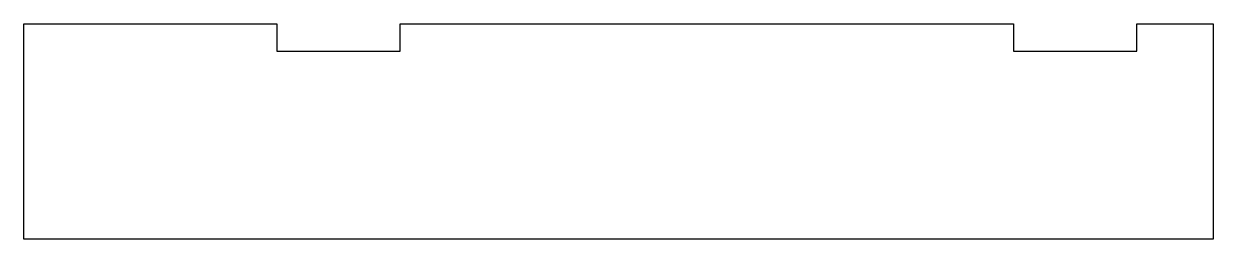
# Model space of a CAD drawing. Header units: metres. Extents: x -18.5 to 13.8, y -1.1 to 46.5.
# Drawn here: x -18.55 to 13.75, y -1.1 to 4.74 of the extents above.
import ezdxf

# ---------------------------------------------------------------- set-up
doc = ezdxf.new("R2010")
doc.units = ezdxf.units.M

msp = doc.modelspace()

# ---------------------------------------------------------------- linework, layer by layer
for p, q in [((-18.55, 3.879), (-18.55, 4.744)), ((-18.55, 4.744), (-12.765, 4.744)), ((-12.765, 4.744), (-11.675, 4.744)), ((-11.675, 4.744), (-11.675, 4)), ((-8.325, 4), (-8.325, 4.744)), ((-8.325, 4.744), (-5.654, 4.744)), ((-5.654, 4.744), (8.325, 4.744)), ((8.325, 4.744), (8.325, 4)), ((11.675, 4), (11.675, 4.744)), ((11.675, 4.744), (11.953, 4.744)), ((11.953, 4.744), (13.75, 4.744)), ((13.75, 4.744), (13.75, 3.487)), ((-18.55, 3.852), (-18.55, 3.879)), ((-11.675, 4), (-10.963, 4)), ((-10.963, 4), (-8.325, 4)), ((8.325, 4), (9.037, 4)), ((9.037, 4), (11.675, 4)), ((9.037, 4), (9.037, 4)), ((-18.55, 3.831), (-18.55, 3.852)), ((-18.55, 0.105), (-18.55, 3.831)), ((13.75, 3.487), (13.75, -1.1)), ((-18.55, -0.026), (-18.55, 0.105)), ((-18.55, -0.123), (-18.55, -0.026)), ((-18.55, -0.183), (-18.55, -0.123)), ((-18.55, -0.745), (-18.55, -0.183)), ((-18.55, -0.78), (-18.55, -0.745)), ((-18.55, -0.792), (-18.55, -0.78)), ((-18.55, -1.1), (-18.55, -0.792)), ((-17.085, -1.1), (-18.55, -1.1)), ((-12.527, -1.1), (-17.085, -1.1)), ((-12.311, -1.1), (-12.527, -1.1)), ((-12.026, -1.1), (-12.311, -1.1)), ((-11.686, -1.1), (-12.026, -1.1)), ((-11.318, -1.1), (-11.686, -1.1)), ((-10.955, -1.1), (-11.318, -1.1)), ((-10.633, -1.1), (-10.955, -1.1)), ((-10.383, -1.1), (-10.633, -1.1)), ((-10.227, -1.1), (-10.383, -1.1)), ((-5.177, -1.1), (-10.227, -1.1)), ((-4.37, -1.1), (-5.177, -1.1)), ((9.816, -1.1), (-4.37, -1.1)), ((9.917, -1.1), (9.816, -1.1)), ((10.107, -1.1), (9.917, -1.1)), ((10.375, -1.1), (10.107, -1.1)), ((10.698, -1.1), (10.375, -1.1)), ((11.042, -1.1), (10.698, -1.1)), ((11.376, -1.1), (11.042, -1.1)), ((11.669, -1.1), (11.376, -1.1)), ((11.902, -1.1), (11.669, -1.1)), ((12.062, -1.1), (11.902, -1.1)), ((13.75, -1.1), (12.062, -1.1))]:
    msp.add_line(p, q)

doc.saveas('drawing.dxf')
